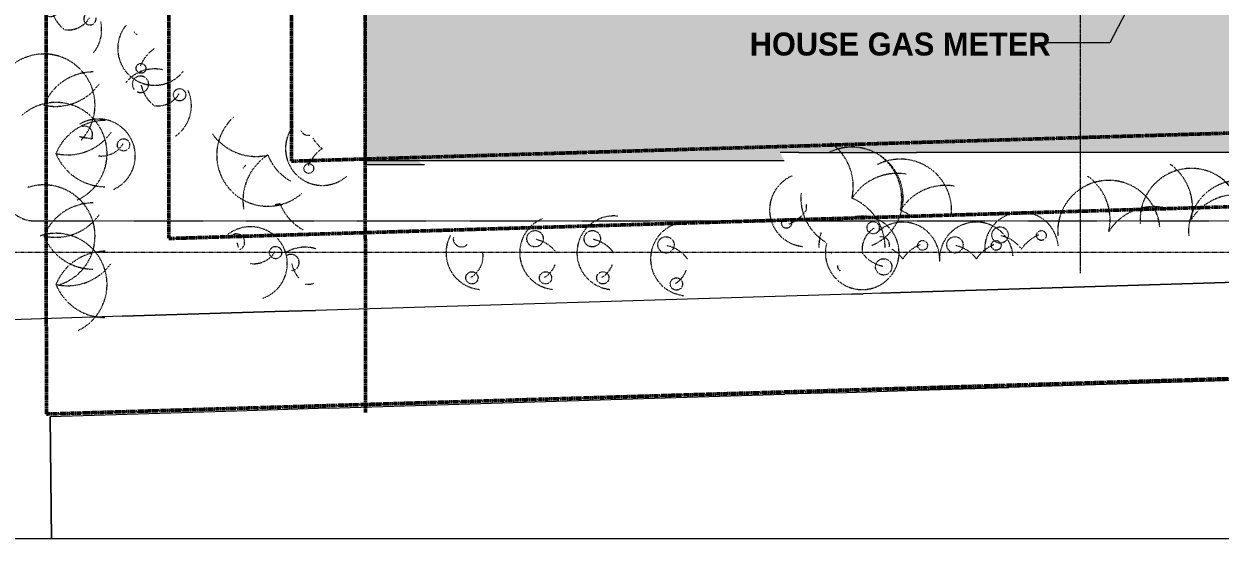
# Model space of a CAD drawing. Header units: inches. Extents: x -4294 to -464, y 9706 to 12475.
# Drawn here: x -3998 to -3413, y 9706 to 9958 of the extents above; entities that cross this region are included whole.
import ezdxf

# ---------------------------------------------------------------- set-up
doc = ezdxf.new("R2010")
doc.units = ezdxf.units.IN
doc.header["$MEASUREMENT"] = 0
for name, pattern in [('Aligning Line 1_8_', [0.25, 0.125, -0.125]), ('Dash', [0.25, 0.125, -0.125]), ('Dash Dot 3_16_', [0.3125, 0.1875, -0.0625, 0, -0.0625]), ('Double Dash 3_8_', [1, 0.375, -0.125, 0.125, -0.125, 0.125, -0.125]), ('Grid Line 1_2_', [0.875, 0.5, -0.125, 0.125, -0.125])]:
    doc.linetypes.add(name, pattern=pattern)
for name, color, linetype, lineweight in [('0-1', 7, 'Continuous', 5), ('0-4', 7, 'Continuous', 9), ('0-5', 147, 'Aligning Line 1_8_', 9), ('A-ANNO-SYMB-1', 150, 'Dash Dot 3_16_', 9), ('A-DETL-GENF-HDLN-1', 53, 'Dash', 9), ('A-FLOR-4', 90, 'Continuous', 13), ('A-FLOR-PATT-2', 251, 'Continuous', 9), ('C-PROP-LINE-1', 250, 'Double Dash 3_8_', 50), ('C-TOPO', 7, 'Continuous', 9), ('G-ANNO-SYMB', 111, 'Aligning Line 1_8_', 9), ('G-ANNO-SYMB-1', 147, 'Aligning Line 1_8_', 9), ('G-ANNO-TEXT', 231, 'Continuous', 9), ('S-FNDN-1', 55, 'Continuous', 5), ('S-FNDN-2', 90, 'Continuous', 13), ('S-GRID-1', 1, 'Grid Line 1_2_', 9)]:
    doc.layers.add(name, color=color, linetype=linetype, lineweight=lineweight)
doc.styles.add('Century Gothic_B', font='GOTHICB.TTF', dxfattribs={"height": 11.25})

# ---------------------------------------------------------------- blocks, each defined once
blk = doc.blocks.new('CTR - 1st Phase - Unit Layouts_rvt-1-FLOOR PLAN - 1ST FLOOR')
at = {"layer": 'G-ANNO-SYMB-1'}
blk.add_line((-1813.52, 9846.28), (-4009.53, 9846.28), dxfattribs=at)
blk = doc.blocks.new('hydrangea 26752 - hydrangea 26752-V243-FLOOR PLAN - 1ST FLOOR')
at = {"layer": 'A-DETL-GENF-HDLN-1'}
for centre, radius, start, end in [((0, 0), 18, 51.06112, 102.61853), ((-5.36, 12.26), 3, 184.15997, 0), ((-12.13, 1.52), 12.23, 352.8605, 59.0245), ((-5.36, 12.26), 3, 0, 98.97176), ((0, 0), 18, 179.41043, 231.04831), ((-13.57, 9.88), 16.78, 282.05136, 323.94864), ((-10.49, -6.87), 4, 337, 307.43986)]:
    blk.add_arc(centre, radius, start, end, dxfattribs=at)
blk = doc.blocks.new('hydrangea 26752 - hydrangea 26752-V254-FLOOR PLAN - 1ST FLOOR')
at = {"layer": 'A-DETL-GENF-HDLN-1'}
blk.add_circle((-5.36, 12.26), 3, dxfattribs=at)
for centre, radius, start, end in [((0, 0), 18, 19.44958, 219.13151), ((-12.13, 1.52), 12.23, 352.8605, 59.0245), ((-10.49, -6.87), 4, 26.22182, 237.13059), ((-13.57, 9.88), 16.78, 282.05136, 290.50567)]:
    blk.add_arc(centre, radius, start, end, dxfattribs=at)
blk = doc.blocks.new('hydrangea 26752 - hydrangea 26752-V255-FLOOR PLAN - 1ST FLOOR')
at = {"layer": 'A-DETL-GENF-HDLN-1'}
for centre, radius, start, end in [((0, 0), 18, 162.17547, 213.0001), ((-12.13, 1.52), 12.23, 352.8605, 12.4351), ((-10.49, -6.87), 4, 2.71429, 217.59904), ((-13.57, 9.88), 16.78, 282.05136, 309.48804)]:
    blk.add_arc(centre, radius, start, end, dxfattribs=at)
blk = doc.blocks.new('fountain grass 26747 - fountain grass 26747-V256-FLOOR PLAN - 1ST FLOOR')
at = {"layer": 'A-DETL-GENF-HDLN-1'}
for centre, radius, start, end in [((0, 0), 25, 18.16113, 198.16202), ((10.02, 24.25), 26.24, 180.45341, 247.54659), ((-25.61, 5.7), 26.24, 347.45341, 54.54659), ((-10.02, 24.25), 26.24, 292.45341, 359.54659)]:
    blk.add_arc(centre, radius, start, end, dxfattribs=at)
blk = doc.blocks.new('lupin 26755 - lupin 26755-V257-FLOOR PLAN - 1ST FLOOR')
at = {"layer": 'A-DETL-GENF-HDLN-1'}
blk.add_circle((-5.36, 12.26), 3, dxfattribs=at)
for centre, radius, start, end in [((0, 0), 18, 24.48023, 211.42384), ((-12.13, 1.52), 12.23, 352.8605, 59.0245), ((-10.49, -6.87), 4, 53.0561, 196.63123)]:
    blk.add_arc(centre, radius, start, end, dxfattribs=at)
blk = doc.blocks.new('fountain grass 26747 - fountain grass 26747-V258-FLOOR PLAN - 1ST FLOOR')
at = {"layer": 'A-DETL-GENF-HDLN-1'}
for centre, radius, start, end in [((0, 0), 25, 25.8049, 198.16197), ((10.02, 24.25), 26.24, 180.45341, 247.54659), ((-25.61, 5.7), 26.24, 347.45341, 54.54659), ((-10.02, 24.25), 26.24, 292.45341, 359.54659)]:
    blk.add_arc(centre, radius, start, end, dxfattribs=at)
blk = doc.blocks.new('lupin 26755 - lupin 26755-V259-FLOOR PLAN - 1ST FLOOR')
at = {"layer": 'A-DETL-GENF-HDLN-1'}
blk.add_circle((9.72, -6.62), 2.39, dxfattribs=at)
for centre, radius, start, end in [((0, 0), 18, 0, 51.06129), ((0, 0), 18, 231.04809, 0), ((15.36, 10.23), 18.46, 213.6663, 248.3337), ((-10.49, -6.87), 4, 307.43729, 337)]:
    blk.add_arc(centre, radius, start, end, dxfattribs=at)
blk = doc.blocks.new('fountain grass 26747 - fountain grass 26747-V260-FLOOR PLAN - 1ST FLOOR')
at = {"layer": 'A-DETL-GENF-HDLN-1'}
for centre, radius, start, end in [((0, 0), 25, 0, 41.64789), ((-10.02, 24.25), 26.24, 292.45341, 330.79237), ((0, 0), 25, 222.35294, 0), ((-25.61, -5.7), 26.24, 305.45341, 12.54659), ((22.14, 14.08), 26.24, 212.45341, 279.54659)]:
    blk.add_arc(centre, radius, start, end, dxfattribs=at)
blk = doc.blocks.new('lupin 26755 - lupin 26755-V261-FLOOR PLAN - 1ST FLOOR')
at = {"layer": 'A-DETL-GENF-HDLN-1'}
blk.add_circle((-5.36, 12.26), 3, dxfattribs=at)
for centre, radius, start, end in [((0, 0), 18, 34.34405, 114.27594), ((-12.13, 1.52), 12.23, 352.8605, 59.0245), ((0, 0), 18, 167.60693, 231.04812), ((-13.57, 9.88), 16.78, 282.05136, 323.94864), ((-10.49, -6.87), 4, 337, 307.43768)]:
    blk.add_arc(centre, radius, start, end, dxfattribs=at)
blk = doc.blocks.new('fountain grass 26747 - fountain grass 26747-V262-FLOOR PLAN - 1ST FLOOR')
at = {"layer": 'A-DETL-GENF-HDLN-1'}
for centre, radius, start, end in [((-10.02, 24.25), 26.24, 292.45341, 330.79237), ((22.14, 14.08), 26.24, 212.45341, 216.51868), ((-25.61, -5.7), 26.24, 7.6634, 12.54659), ((0, 0), 25, 221.64726, 226.01131)]:
    blk.add_arc(centre, radius, start, end, dxfattribs=at)
blk = doc.blocks.new('lupin 26755 - lupin 26755-V263-FLOOR PLAN - 1ST FLOOR')
at = {"layer": 'A-DETL-GENF-HDLN-1'}
blk.add_circle((9.72, -6.62), 2.39, dxfattribs=at)
for centre, radius, start, end in [((0, 0), 18, 0, 41.65758), ((0, 0), 18, 233.03784, 0), ((-13.57, 9.88), 16.78, 300.2332, 323.94864), ((15.36, 10.23), 18.46, 213.6663, 248.3337), ((-10.49, -6.87), 4, 296.10884, 337), ((-10.49, -6.87), 4, 337, 10.50529)]:
    blk.add_arc(centre, radius, start, end, dxfattribs=at)
blk = doc.blocks.new('fountain grass 26747 - fountain grass 26747-V264-FLOOR PLAN - 1ST FLOOR')
at = {"layer": 'A-DETL-GENF-HDLN-1'}
for centre, radius, start, end in [((0, 0), 25, 47.04778, 236.44535), ((10.02, 24.25), 26.24, 180.45341, 247.54659), ((-25.61, 5.7), 26.24, 347.45341, 54.54659), ((-10.02, 24.25), 26.24, 344.87441, 359.54659)]:
    blk.add_arc(centre, radius, start, end, dxfattribs=at)
blk = doc.blocks.new('fountain grass 26747 - fountain grass 26747-V265-FLOOR PLAN - 1ST FLOOR')
at = {"layer": 'A-DETL-GENF-HDLN-1'}
for centre, radius, start, end in [((0, 0), 25, 24.48752, 222.72102), ((10.02, 24.25), 26.24, 180.45341, 247.54659), ((-25.61, 5.7), 26.24, 347.45341, 54.54659), ((-10.02, 24.25), 26.24, 292.45341, 359.54659)]:
    blk.add_arc(centre, radius, start, end, dxfattribs=at)
blk = doc.blocks.new('fountain grass 26747 - fountain grass 26747-V272-FLOOR PLAN - 1ST FLOOR')
at = {"layer": 'A-DETL-GENF-HDLN-1'}
for centre, radius, start, end in [((0, 0), 25, 3.64507, 184.74862), ((-25.61, 5.7), 26.24, 347.45341, 54.54659), ((22.14, -14.08), 26.24, 80.45341, 147.54659)]:
    blk.add_arc(centre, radius, start, end, dxfattribs=at)
blk = doc.blocks.new('lupin 26755 - lupin 26755-V273-FLOOR PLAN - 1ST FLOOR')
at = {"layer": 'A-DETL-GENF-HDLN-1'}
blk.add_circle((-5.36, -12.26), 3, dxfattribs=at)
for centre, radius, start, end in [((0, 0), 18, 152.10368, 265.09105), ((-10.49, 6.87), 4, 169.32215, 314.83084), ((-12.13, -1.52), 12.23, 300.9755, 7.1395)]:
    blk.add_arc(centre, radius, start, end, dxfattribs=at)
blk = doc.blocks.new('fountain grass 26747 - fountain grass 26747-V274-FLOOR PLAN - 1ST FLOOR')
at = {"layer": 'A-DETL-GENF-HDLN-1'}
for centre, radius, start, end in [((0, 0), 25, 4.05133, 184.74862), ((-25.61, 5.7), 26.24, 347.45341, 54.54659), ((22.14, -14.08), 26.24, 80.45341, 147.54659)]:
    blk.add_arc(centre, radius, start, end, dxfattribs=at)
blk = doc.blocks.new('lupin 26755 - lupin 26755-V275-FLOOR PLAN - 1ST FLOOR')
at = {"layer": 'A-DETL-GENF-HDLN-1'}
for centre, radius in [((-10.49, 6.87), 4), ((-5.36, -12.26), 3)]:
    blk.add_circle(centre, radius, dxfattribs=at)
for centre, radius, start, end in [((0, 0), 18, 112.17185, 263.70516), ((-13.57, -9.88), 16.78, 36.05136, 77.94864), ((-12.13, -1.52), 12.23, 300.9755, 340.6739)]:
    blk.add_arc(centre, radius, start, end, dxfattribs=at)
blk = doc.blocks.new('lupin 26755 - lupin 26755-V277-FLOOR PLAN - 1ST FLOOR')
at = {"layer": 'A-DETL-GENF-HDLN-1'}
for centre, radius in [((-10.49, 6.87), 4), ((-5.36, -12.26), 3)]:
    blk.add_circle(centre, radius, dxfattribs=at)
for centre, radius, start, end in [((0, 0), 18, 83.68634, 263.70518), ((-13.57, -9.88), 16.78, 36.05136, 77.94864), ((-12.13, -1.52), 12.23, 300.9755, 340.6739)]:
    blk.add_arc(centre, radius, start, end, dxfattribs=at)
blk = doc.blocks.new('lupin 26755 - lupin 26755-V279-FLOOR PLAN - 1ST FLOOR')
at = {"layer": 'A-DETL-GENF-HDLN-1'}
for centre, radius in [((-10.49, 6.87), 4), ((-5.36, -12.26), 3)]:
    blk.add_circle(centre, radius, dxfattribs=at)
for centre, radius, start, end in [((0, 0), 18, 83.6863, 263.70522), ((-13.57, -9.88), 16.78, 36.05136, 77.94864), ((-12.13, -1.52), 12.23, 300.9755, 340.6739)]:
    blk.add_arc(centre, radius, start, end, dxfattribs=at)
blk = doc.blocks.new('fountain grass 26747 - fountain grass 26747-V280-FLOOR PLAN - 1ST FLOOR')
at = {"layer": 'A-DETL-GENF-HDLN-1'}
for centre, radius, start, end in [((0, 0), 25, 4.7488, 184.74866), ((-25.61, 5.7), 26.24, 347.45341, 54.54659), ((22.14, -14.08), 26.24, 80.45341, 147.54659)]:
    blk.add_arc(centre, radius, start, end, dxfattribs=at)
blk = doc.blocks.new('lupin 26755 - lupin 26755-V354-FLOOR PLAN - 1ST FLOOR')
at = {"layer": 'A-DETL-GENF-HDLN-1'}
blk.add_circle((9.72, 6.62), 2.39, dxfattribs=at)
for centre, radius, start, end in [((0, 0), 18, 2.43194, 132.82368), ((-10.49, 6.87), 4, 23, 100.14286), ((-10.49, 6.87), 4, 345.34021, 23), ((15.36, -10.23), 18.46, 111.6663, 146.3337), ((-13.57, -9.88), 16.78, 36.05136, 60.51228)]:
    blk.add_arc(centre, radius, start, end, dxfattribs=at)
blk = doc.blocks.new('lupin 26755 - lupin 26755-V355-FLOOR PLAN - 1ST FLOOR')
at = {"layer": 'A-DETL-GENF-HDLN-1'}
for centre, radius in [((-10.49, 6.87), 4), ((9.72, 6.62), 2.39)]:
    blk.add_circle(centre, radius, dxfattribs=at)
for centre, radius, start, end in [((0, 0), 18, 4.75259, 184.73946), ((-13.57, -9.88), 16.78, 36.05136, 77.94864), ((15.36, -10.23), 18.46, 111.6663, 146.3337)]:
    blk.add_arc(centre, radius, start, end, dxfattribs=at)
blk = doc.blocks.new('fountain grass 26747 - fountain grass 26747-V356-FLOOR PLAN - 1ST FLOOR')
at = {"layer": 'A-DETL-GENF-HDLN-1'}
for centre, radius, start, end in [((0, 0), 25, 360, 116.6819), ((-25.61, 5.7), 26.24, 347.45341, 54.54659), ((22.14, -14.08), 26.24, 80.45341, 147.54659), ((0, 0), 25, 174.11043, 239.10528), ((-10.02, -24.25), 26.24, 0.45341, 67.54659), ((0, 0), 25, 292.88021, 360), ((10.02, -24.25), 26.24, 163.49977, 179.54659), ((-25.61, -5.7), 26.24, 305.45341, 306.39896)]:
    blk.add_arc(centre, radius, start, end, dxfattribs=at)
blk = doc.blocks.new('fountain grass 26747 - fountain grass 26747-V357-FLOOR PLAN - 1ST FLOOR')
at = {"layer": 'A-DETL-GENF-HDLN-1'}
for centre, radius, start, end in [((0, 0), 25, 360, 116.47059), ((-25.61, 5.7), 26.24, 347.45341, 54.54659), ((22.14, -14.08), 26.24, 80.45341, 147.54659), ((-10.02, -24.25), 26.24, 52.27726, 67.54659), ((0, 0), 25, 355.38622, 360)]:
    blk.add_arc(centre, radius, start, end, dxfattribs=at)
blk = doc.blocks.new('lupin 26755 - lupin 26755-V358-FLOOR PLAN - 1ST FLOOR')
at = {"layer": 'A-DETL-GENF-HDLN-1'}
for centre, radius in [((-10.49, 6.87), 4), ((-5.36, -12.26), 3)]:
    blk.add_circle(centre, radius, dxfattribs=at)
for centre, radius, start, end in [((0, 0), 18, 360, 292.88092), ((-13.57, -9.88), 16.78, 36.05136, 77.94864), ((9.72, 6.62), 2.39, 349.54829, 63.07936), ((-12.13, -1.52), 12.23, 300.9755, 7.1395), ((0, 0), 18, 345.41376, 360)]:
    blk.add_arc(centre, radius, start, end, dxfattribs=at)
blk = doc.blocks.new('lupin 26755 - lupin 26755-V359-FLOOR PLAN - 1ST FLOOR')
at = {"layer": 'A-DETL-GENF-HDLN-1'}
blk.add_circle((9.72, 6.62), 2.39, dxfattribs=at)
for centre, radius, start, end in [((0, 0), 18, 360, 83.68686), ((15.36, -10.23), 18.46, 111.6663, 146.3337), ((-12.13, -1.52), 12.23, 355.00794, 7.1395), ((0, 0), 18, 292.96305, 360)]:
    blk.add_arc(centre, radius, start, end, dxfattribs=at)
blk = doc.blocks.new('lupin 26755 - lupin 26755-V360-FLOOR PLAN - 1ST FLOOR')
at = {"layer": 'A-DETL-GENF-HDLN-1'}
for centre, radius in [((-10.49, 6.87), 4), ((9.72, 6.62), 2.39)]:
    blk.add_circle(centre, radius, dxfattribs=at)
for centre, radius, start, end in [((0, 0), 18, 4.75262, 184.73942), ((-13.57, -9.88), 16.78, 36.05136, 77.94864), ((15.36, -10.23), 18.46, 111.6663, 146.3337)]:
    blk.add_arc(centre, radius, start, end, dxfattribs=at)
blk = doc.blocks.new('CTR  - Topography_rvt-1-FLOOR PLAN - 1ST FLOOR')
at = {"layer": 'C-TOPO'}
for p, q in [((-3627.7, 9895.19), (-3628.27, 9895.19)), ((-3623.01, 9895.19), (-3627.7, 9895.19)), ((-3619.19, 9895.19), (-3623.01, 9895.19)), ((-3619.19, 9895.19), (-3561.58, 9895.19)), ((-3329.12, 9895.19), (-3561.58, 9895.19)), ((-3569.35, 9826.75), (-3329.12, 9834.08)), ((-3329.12, 9834.08), (-3569.35, 9826.75)), ((-3593.13, 9826.02), (-3855.49, 9818.01)), ((-3593.13, 9826.02), (-3855.49, 9818.01)), ((-3593.13, 9826.02), (-3587.67, 9826.19)), ((-3587.67, 9826.19), (-3593.13, 9826.02)), ((-3579, 9826.45), (-3587.67, 9826.19)), ((-3579, 9826.45), (-3587.67, 9826.19)), ((-3569.35, 9826.75), (-3579, 9826.45)), ((-3579, 9826.45), (-3569.35, 9826.75)), ((-3949.89, 9815.13), (-4004.23, 9813.47)), ((-3949.89, 9815.13), (-4004.23, 9813.47)), ((-3949.89, 9815.13), (-3875.1, 9817.41)), ((-3875.1, 9817.41), (-3949.89, 9815.13)), ((-3855.49, 9818.01), (-3875.1, 9817.41)), ((-3875.1, 9817.41), (-3855.49, 9818.01)), ((-2771.54, 9803.09), (-3516.4, 9780.34)), ((-2771.54, 9803.09), (-3516.4, 9780.34)), ((-3600.82, 9777.76), (-3560.88, 9778.98)), ((-3600.82, 9777.76), (-3560.88, 9778.98)), ((-3516.4, 9780.34), (-3560.88, 9778.98)), ((-3560.88, 9778.98), (-3516.4, 9780.34)), ((-3849.01, 9770.18), (-3626, 9776.99)), ((-3849.01, 9770.18), (-3626, 9776.99)), ((-3600.82, 9777.76), (-3626, 9776.99)), ((-3600.82, 9777.76), (-3626, 9776.99)), ((-3893.86, 9768.81), (-3985.12, 9766.03)), ((-3893.86, 9768.81), (-3985.12, 9766.03)), ((-3849.01, 9770.18), (-3893.86, 9768.81)), ((-3849.01, 9770.18), (-3893.86, 9768.81)), ((-3984.46, 9706.2), (-3985.12, 9766.03)), ((-3985.12, 9766.03), (-3984.46, 9706.2))]:
    blk.add_line(p, q, dxfattribs=at)
at = {"layer": '0-4'}
for name, p, rotation in [('hydrangea 26752 - hydrangea 26752-V243-FLOOR PLAN - 1ST FLOOR', (-3978, 9955.25), 270), ('lupin 26755 - lupin 26755-V259-FLOOR PLAN - 1ST FLOOR', (-3934.14, 9946.1), 270), ('fountain grass 26747 - fountain grass 26747-V264-FLOOR PLAN - 1ST FLOOR', (-3988.25, 9918.4), 270), ('lupin 26755 - lupin 26755-V261-FLOOR PLAN - 1ST FLOOR', (-3934.14, 9918.1), 270), ('fountain grass 26747 - fountain grass 26747-V265-FLOOR PLAN - 1ST FLOOR', (-3982.37, 9894.71), 270), ('lupin 26755 - lupin 26755-V257-FLOOR PLAN - 1ST FLOOR', (-3961.58, 9893.6), 270), ('fountain grass 26747 - fountain grass 26747-V260-FLOOR PLAN - 1ST FLOOR', (-3878.76, 9893.94), 270), ('lupin 26755 - lupin 26755-V263-FLOOR PLAN - 1ST FLOOR', (-3852.1, 9897.14), 270), ('fountain grass 26747 - fountain grass 26747-V262-FLOOR PLAN - 1ST FLOOR', (-3872.89, 9870.26), 270), ('fountain grass 26747 - fountain grass 26747-V256-FLOOR PLAN - 1ST FLOOR', (-3988.25, 9854.4), 270), ('lupin 26755 - lupin 26755-V359-FLOOR PLAN - 1ST FLOOR', (-3615.41, 9867.18), 180), ('lupin 26755 - lupin 26755-V358-FLOOR PLAN - 1ST FLOOR', (-3588.12, 9846.18), 180), ('fountain grass 26747 - fountain grass 26747-V258-FLOOR PLAN - 1ST FLOOR', (-3982.37, 9830.71), 270), ('hydrangea 26752 - hydrangea 26752-V254-FLOOR PLAN - 1ST FLOOR', (-3887.22, 9840.93), 270), ('hydrangea 26752 - hydrangea 26752-V255-FLOOR PLAN - 1ST FLOOR', (-3860.56, 9830.93), 270)]:
    blk.add_blockref(name, p, dxfattribs=dict(at, rotation=rotation))
for name, p in [('fountain grass 26747 - fountain grass 26747-V356-FLOOR PLAN - 1ST FLOOR', (-3593.13, 9872.86)), ('fountain grass 26747 - fountain grass 26747-V357-FLOOR PLAN - 1ST FLOOR', (-3569.44, 9866.98)), ('fountain grass 26747 - fountain grass 26747-V272-FLOOR PLAN - 1ST FLOOR', (-3427.24, 9862.46)), ('fountain grass 26747 - fountain grass 26747-V280-FLOOR PLAN - 1ST FLOOR', (-3467.55, 9856.59)), ('fountain grass 26747 - fountain grass 26747-V274-FLOOR PLAN - 1ST FLOOR', (-3403.55, 9856.59)), ('lupin 26755 - lupin 26755-V275-FLOOR PLAN - 1ST FLOOR', (-3737.61, 9846.2)), ('lupin 26755 - lupin 26755-V277-FLOOR PLAN - 1ST FLOOR', (-3709.61, 9846.2)), ('lupin 26755 - lupin 26755-V279-FLOOR PLAN - 1ST FLOOR', (-3673.61, 9843.2)), ('lupin 26755 - lupin 26755-V354-FLOOR PLAN - 1ST FLOOR', (-3568.32, 9843.2)), ('lupin 26755 - lupin 26755-V355-FLOOR PLAN - 1ST FLOOR', (-3532.32, 9843.2)), ('lupin 26755 - lupin 26755-V360-FLOOR PLAN - 1ST FLOOR', (-3510.25, 9848.02)), ('lupin 26755 - lupin 26755-V273-FLOOR PLAN - 1ST FLOOR', (-3773.61, 9846.2))]:
    blk.add_blockref(name, p, dxfattribs=at)
blk = doc.blocks.new('Family - ___-1878357-FLOOR PLAN - 1ST FLOOR')
at = {"layer": 'C-PROP-LINE-1'}
for p, q in [((-3989.61, 12268.69), (-3987.01, 9767.34)), ((-3929.52, 12184.69), (-3927.1, 9853.17)), ((-3869.45, 12124.69), (-3867.12, 9890.98)), ((-3867.12, 9890.98), (-720.76, 9985.17)), ((-3927.1, 9853.17), (-684.32, 9950.25)), ((-3987.01, 9767.34), (-599.29, 9868.76))]:
    blk.add_line(p, q, dxfattribs=at)
blk = doc.blocks.new('Family - ___-1878392-FLOOR PLAN - 1ST FLOOR')
at = {"layer": 'C-PROP-LINE-1'}
blk.add_line((-3833.41, 12088.69), (-3830.99, 9768.08), dxfattribs=at)
blk = doc.blocks.new('CTR - 1st Phase - Shell_rvt-1-FLOOR PLAN - 1ST FLOOR')
at = {"layer": 'A-FLOR-PATT-2'}
h = blk.add_hatch(dxfattribs=at)
h.set_pattern_fill('FP_14', color=256, style=0, pattern_type=2)
h.set_pattern_definition([(0, (0, 2.832), (19.2, 4.799), [1.584, -12.816, 1.584, -12.816, -76.8]), (0, (0, 2.832), (19.2, 4.799), [-28.8, 1.584, -27.216, 1.584, -12.816, -33.6]), (0, (0, 2.832), (19.2, 4.799), [-72, 1.584, -8.016, 1.584, -22.416]), (120.003, (7.2, 5.232), (-13.7571668, 14.2261014), [1.584, -12.815, 1.584, -12.815, -76.792]), (120.003, (7.2, 5.232), (-13.7571668, 14.2261014), [-28.797, 1.584, -27.213, 1.584, -12.815, -33.597]), (120.003, (7.2, 5.232), (-13.7571668, 14.2261014), [-71.993, 1.584, -8.015, 1.584, -22.414]), (239.997, (9.6, 14.831), (-5.4425742, -19.0248047), [1.584, -12.815, 1.584, -12.815, -76.792]), (239.997, (9.6, 14.831), (-5.4425742, -19.0248047), [-28.797, 1.584, -27.213, 1.584, -12.815, -33.597]), (239.997, (9.6, 14.831), (-5.4425742, -19.0248047), [-71.993, 1.584, -8.015, 1.584, -22.414])])
h.paths.add_polyline_path([(-3830.8, 9891.19), (-3626.28, 9891.19), (-3628.27, 9895.19), (-3329.12, 9895.19), (-3329.12, 10010.09), (-3367.4, 10010.09), (-3367.4, 10009.59), (-3405.42, 10009.59), (-3405.42, 10010.09), (-3559.71, 10010.09), (-3559.71, 10009.59), (-3597.74, 10009.59), (-3597.74, 10010.09), (-3598.11, 10010.09), (-3598.11, 10009.59), (-3636.14, 10009.59), (-3636.14, 10010.09), (-3636.51, 10010.09), (-3636.51, 10009.59), (-3674.54, 10009.59), (-3674.54, 10010.09), (-3770.72, 10010.09), (-3770.72, 10009.59), (-3808.75, 10009.59), (-3808.75, 10010.09), (-3829.32, 10010.09), (-3829.32, 9974.19), (-3830.93, 9974.19), (-3830.81, 9895.19)], flags=0)
h.paths.add_polyline_path([(-1933.33, 9891.19), (-1933.32, 9891.19), (-1933.32, 9897.39), (-1941.22, 9897.39), (-1941.22, 10011.59), (-2097.82, 10011.59), (-2097.82, 10010.09), (-2061.92, 10010.09), (-2061.92, 9974.19), (-2059.8, 9974.19), (-2059.8, 9895.26), (-2255.96, 9895.26), (-2255.96, 9954.99), (-2369.12, 9954.99), (-2369.12, 10010.09), (-2407.71, 10010.09), (-2407.71, 10009.59), (-2442.6, 10009.59), (-2442.6, 9895.19), (-1938.32, 9895.19), (-1938.32, 9891.19), (-1937.92, 9891.19)], flags=0)
h.paths.add_polyline_path([(-3008.74, 9895.19), (-2945.12, 9895.19), (-2945.12, 9895.26), (-3139.25, 9895.26), (-3139.25, 9954.99), (-3271.52, 9954.99), (-3271.52, 9895.19), (-3063.87, 9895.19)], flags=0)
h.paths.add_polyline_path([(-2887.52, 9895.19), (-2695.52, 9895.23), (-2695.52, 9954.99), (-2887.52, 9954.99), (-2887.52, 9901.19)], flags=0)
h.paths.add_polyline_path([(-3439.32, 9999.84), (-3439.32, 10000.59), (-3442.34, 10000.59), (-3442.36, 10001.83), (-3442.4, 10002.09), (-3442.4, 10003.59), (-3446.15, 10003.59), (-3446.18, 10001.83), (-3446.21, 10001.68), (-3446.21, 10000.59), (-3447.97, 10000.59), (-3447.97, 9999.84), (-3451.82, 9999.84), (-3451.82, 10000.59), (-3454.84, 10000.59), (-3454.86, 10001.83), (-3454.9, 10002.09), (-3454.9, 10003.59), (-3459.52, 10003.62), (-3459.52, 10005.59), (-3454.9, 10005.59), (-3454.86, 10007.35), (-3454.84, 10007.54), (-3454.84, 10008.59), (-3446.21, 10008.59), (-3446.16, 10007.2), (-3446.15, 10007.09), (-3446.15, 10005.59), (-3442.4, 10005.59), (-3442.36, 10007.35), (-3442.34, 10007.54), (-3442.34, 10008.59), (-3433.71, 10008.59), (-3433.66, 10007.2), (-3433.65, 10007.09), (-3433.65, 10005.59), (-3429.02, 10005.55), (-3429.02, 10003.59), (-3433.65, 10003.59), (-3433.68, 10001.83), (-3433.71, 10001.68), (-3433.71, 10000.59), (-3435.47, 10000.59), (-3435.47, 9999.84), (-3435.99, 9999.84)], flags=0)
h.paths.add_polyline_path([(-2522.72, 10010.84), (-2518.41, 10010.84), (-2518.41, 10011.59), (-2522.72, 10011.59)], flags=0)
at = {"layer": 'S-FNDN-1'}
h = blk.add_hatch(color=256, dxfattribs=at)
h.paths.add_polyline_path([(-3831.32, 9889.19), (-3819.32, 9889.19), (-3819.32, 9891.19), (-3830.8, 9891.19), (-3830.81, 9899.83), (-3831.32, 9900.02), (-3831.32, 9891.19)], flags=0)
h.paths.add_polyline_path([(-3830.86, 9928.8), (-3830.93, 9974.19), (-3831.32, 9974.19), (-3831.32, 9933.52), (-3830.93, 9929.55)], flags=0)
blk.add_hatch(color=256, dxfattribs=at).paths.add_polyline_path([(-3802.09, 9889.19), (-3805.87, 9891.19), (-3819.32, 9891.19), (-3819.32, 9889.19)], flags=0)
at = {"layer": 'A-FLOR-4'}
for p, q in [((-3830.8, 9891.19), (-3830.93, 9974.19)), ((-3626.28, 9891.19), (-3830.8, 9891.19))]:
    blk.add_line(p, q, dxfattribs=at)
at = {"layer": 'G-ANNO-SYMB-1'}
for p, q in [((-583.07, 9706.24), (-4111.32, 9706.24)), ((-1910.96, 9706.24), (-4071.96, 9706.24))]:
    blk.add_line(p, q, dxfattribs=at)
at = {"layer": 'S-FNDN-2'}
for p, q in [((-3831.32, 9933.52), (-3831.32, 9972.06)), ((-3831.32, 9889.19), (-3831.32, 9900.02)), ((-3819.32, 9889.19), (-3831.32, 9889.19)), ((-3802.09, 9889.19), (-3819.32, 9889.19))]:
    blk.add_line(p, q, dxfattribs=at)
at = {"layer": 'S-GRID-1'}
blk.add_line((-3481.32, 9836.18), (-3481.32, 12413.74), dxfattribs=at)
at = {"layer": '0-5'}
for name in ['Family - ___-1878357-FLOOR PLAN - 1ST FLOOR', 'Family - ___-1878392-FLOOR PLAN - 1ST FLOOR']:
    blk.add_blockref(name, (0, 0), dxfattribs=at)
blk = doc.blocks.new('CTR - 1st Phase -Stairs _ Elevators_rvt-1-FLOOR PLAN - 1ST FLOOR')
at = {"layer": 'G-ANNO-SYMB-1'}
blk.add_line((-1910.96, 9706.24), (-4071.96, 9706.24), dxfattribs=at)

msp = doc.modelspace()

# ---------------------------------------------------------------- linework, layer by layer
at = {"layer": 'A-ANNO-SYMB-1'}
msp.add_line((-3993.0647, 9861.8244), (-2068.9044, 9861.8244), dxfattribs=at)
msp.add_arc((-3993.0647, 9876.8244), 15, 180, 270, dxfattribs=at)
at = {"layer": 'G-ANNO-SYMB'}
for p, q in [((-1875.4984, 9706.2403), (-4111.3195, 9706.2403)), ((-1910.9564, 9706.2403), (-4071.9645, 9706.2403))]:
    msp.add_line(p, q, dxfattribs=at)
at = {"layer": 'G-ANNO-TEXT'}
for p, q in [((-3439.0945, 10002.1927), (-3467.0605, 9948.8989)), ((-3467.0605, 9948.8989), (-3501.8862, 9948.8989))]:
    msp.add_line(p, q, dxfattribs=at)

# ---------------------------------------------------------------- block references
at = {"layer": '0-1'}
for name in ['CTR - 1st Phase - Shell_rvt-1-FLOOR PLAN - 1ST FLOOR', 'CTR  - Topography_rvt-1-FLOOR PLAN - 1ST FLOOR', 'CTR - 1st Phase -Stairs _ Elevators_rvt-1-FLOOR PLAN - 1ST FLOOR', 'CTR - 1st Phase - Unit Layouts_rvt-1-FLOOR PLAN - 1ST FLOOR']:
    msp.add_blockref(name, (0, 0), dxfattribs=at)

# ---------------------------------------------------------------- texts
at = {"layer": 'G-ANNO-TEXT', "insert": (-3643.146, 9953.9019), "char_height": 11.25, "width": 171.195, "attachment_point": 1, "style": 'Century Gothic_B'}
msp.add_mtext('HOUSE GAS METER', dxfattribs=at)

doc.saveas('drawing.dxf')
